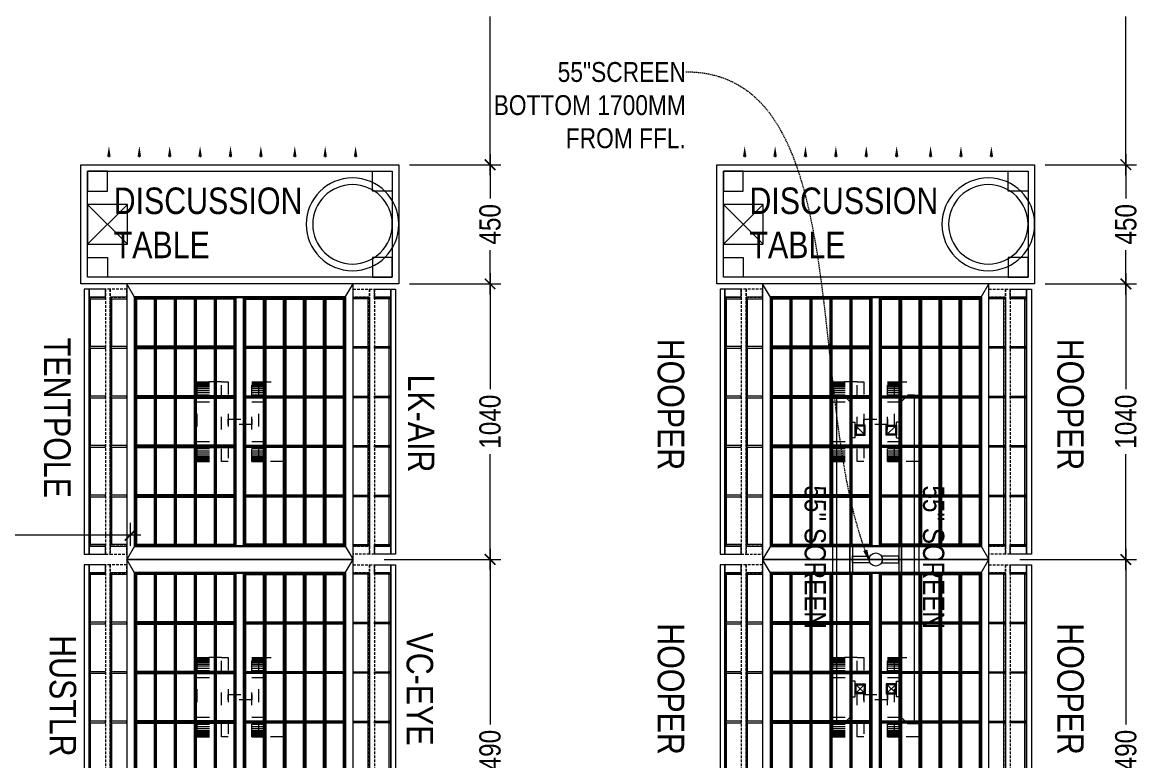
# Model space of a CAD drawing. Extents: x 6455 to 25617, y -919848 to -899772.
# Drawn here: x 10142 to 14367, y -905345 to -902558 of the extents above; entities that cross this region are included whole.
import ezdxf
from ezdxf import colors
from ezdxf.entities.mleader import LeaderData, LeaderLine
from ezdxf.lldxf.tags import DXFTag
from ezdxf.math import Vec2, Vec3

# ---------------------------------------------------------------- set-up
doc = ezdxf.new("R2010")
doc.units = 0
doc.header["$LTSCALE"] = 40
doc.header["$MEASUREMENT"] = 0
doc.header["$PDMODE"] = 3
for name, pattern in [('a_p6_plan_L18$0$HIDDEN', [0.375, 0.25, -0.125]), ('ACAD_ISO03W100', [30, 12, -18]), ('DASHDOT2', [0.5, 0.25, -0.125, 0, -0.125]), ('HIDDEN2', [0.1875, 0.125, -0.0625])]:
    doc.linetypes.add(name, pattern=pattern)
for name, color, linetype, lineweight in [('dimensions', 149, 'Continuous', 5), ('Floor-Unit', 1, 'Continuous', 13), ('LENS_TEXT', 31, 'HIDDEN2', 5), ('LN-DIMENSION', 252, 'Continuous', 5), ('LN-ELEVATION-1', 81, 'Continuous', 25), ('LN-ELEVATION-2', 103, 'Continuous', 20), ('LN-ELEVATION-3', 125, 'a_p6_plan_L18$0$HIDDEN', 18), ('LN-ELEVATION-4', 145, 'Continuous', 13), ('LN-ELEVATION-5', 167, 'Continuous', 5), ('TV', 3, 'Continuous', 18)]:
    doc.layers.add(name, color=color, linetype=linetype, lineweight=lineweight)
doc.styles.get("Standard").update_dxf_attribs({"font": 'ARIALN.TTF'})
tags = doc.linetypes.add('DASHED2', pattern=[0.375, 0.25, -0.125]).pattern_tags.tags
tags[6:7] = [DXFTag(74, 4), DXFTag(75, 0), DXFTag(340, '0'), DXFTag(46, 1.0), DXFTag(50, 0.0), DXFTag(44, 0.0), DXFTag(45, 0.0)]
tags[4:5] = [DXFTag(74, 4), DXFTag(75, 0), DXFTag(340, '0'), DXFTag(46, 1.0), DXFTag(50, 0.0), DXFTag(44, 0.0), DXFTag(45, 0.0)]
doc.dimstyles.new('Working', dxfattribs={"dimscale": 0.8, "dimtxt": 100, "dimasz": 50, "dimexe": 50, "dimexo": 50, "dimgap": 25, "dimtad": 0, "dimdec": 0, "dimzin": 0, "dimdsep": 46, "dimtxsty": 'Standard', "dimblk": 'ARCHTICK', "dimcen": 0, "dimdle": 50, "dimclrd": 250, "dimclre": 8, "dimclrt": 7, "dimadec": 0, "dimazin": 0, "dimtfac": 1, "dimtdec": 0, "dimtofl": 0, "dimtmove": 1, "dimatfit": 3, "dimfxl": 3, "dimtolj": 1, "dimlwd": 5, "dimlwe": 0, "dimarcsym": 0})

# ---------------------------------------------------------------- blocks, each defined once
blk = doc.blocks.new('ffgd')
at = {"layer": 'LN-ELEVATION-4', "linetype": 'ACAD_ISO03W100', "ltscale": 0.1}
blk.add_lwpolyline([(0, 47.3), (0, -41.5), (-20, -41.5), (-20, 47.3)], close=True, dxfattribs=at)
at = {"layer": 'LN-ELEVATION-5', "linetype": 'ACAD_ISO03W100', "ltscale": 0.1}
for p, q in [((-159.9, 165.7), (-159.9, 47.3)), ((-159.7, 165.7), (-159.7, 47.3)), ((-159.4, 165.7), (-159.4, 47.3)), ((-159, 165.7), (-159, 47.3)), ((-158.5, 165.7), (-158.5, 47.3)), ((-157.9, 165.7), (-157.9, 47.3)), ((-157.1, 165.7), (-157.1, 47.3)), ((-156.1, 165.7), (-156.1, 47.3)), ((-154.1, 165.7), (-154.1, 47.3)), ((-151.1, 165.7), (-151.1, 47.3)), ((-146.1, 165.7), (-146.1, 47.3)), ((-141.1, 165.7), (-141.1, 47.3)), ((-135.1, 165.7), (-135.1, 47.3)), ((-128.1, 165.7), (-128.1, 47.3)), ((-120.1, 165.7), (-120.1, 47.3)), ((-111.1, 165.7), (-111.1, 47.3)), ((-102.1, 165.7), (-102.1, 47.3)), ((-85, 165.7), (-85, 47.3)), ((65, 165.7), (65, 47.3)), ((82.1, 165.7), (82.1, 47.3)), ((91.1, 165.7), (91.1, 47.3)), ((100.1, 165.7), (100.1, 47.3)), ((108.1, 165.7), (108.1, 47.3)), ((115.1, 165.7), (115.1, 47.3)), ((121.1, 165.7), (121.1, 47.3)), ((126.1, 165.7), (126.1, 47.3)), ((131.1, 165.7), (131.1, 47.3)), ((134.1, 165.7), (134.1, 47.3)), ((136.1, 165.7), (136.1, 47.3)), ((137.1, 165.7), (137.1, 47.3)), ((137.9, 165.7), (137.9, 47.3)), ((138.5, 165.7), (138.5, 47.3)), ((139, 165.7), (139, 47.3)), ((139.4, 165.7), (139.4, 47.3)), ((139.7, 165.7), (139.7, 47.3)), ((139.9, 165.7), (139.9, 47.3)), ((-159.9, -41.5), (-159.9, -159.9)), ((-159.7, -41.5), (-159.7, -159.9)), ((-159.4, -41.5), (-159.4, -159.9)), ((-159, -41.5), (-159, -159.9)), ((-158.5, -41.5), (-158.5, -159.9)), ((-157.9, -41.5), (-157.9, -159.9)), ((-157.1, -41.5), (-157.1, -159.9)), ((-156.1, -41.5), (-156.1, -159.9)), ((-154.1, -41.5), (-154.1, -159.9)), ((-151.1, -41.5), (-151.1, -159.9)), ((-146.1, -41.5), (-146.1, -159.9)), ((-141.1, -41.5), (-141.1, -159.9)), ((-135.1, -41.5), (-135.1, -159.9)), ((-128.1, -41.5), (-128.1, -159.9)), ((-120.1, -41.5), (-120.1, -159.9)), ((-111.1, -41.5), (-111.1, -159.9)), ((-102.1, -41.5), (-102.1, -159.9)), ((-85, -41.5), (-85, -159.9)), ((65, -41.5), (65, -159.9)), ((82.1, -41.5), (82.1, -159.9)), ((91.1, -41.5), (91.1, -159.9)), ((100.1, -41.5), (100.1, -159.9)), ((108.1, -41.5), (108.1, -159.9)), ((115.1, -41.5), (115.1, -159.9)), ((121.1, -41.5), (121.1, -159.9)), ((126.1, -41.5), (126.1, -159.9)), ((131.1, -41.5), (131.1, -159.9)), ((134.1, -41.5), (134.1, -159.9)), ((136.1, -41.5), (136.1, -159.9)), ((137.1, -41.5), (137.1, -159.9)), ((137.9, -41.5), (137.9, -159.9)), ((138.5, -41.5), (138.5, -159.9)), ((139, -41.5), (139, -159.9)), ((139.4, -41.5), (139.4, -159.9)), ((139.7, -41.5), (139.7, -159.9)), ((139.9, -41.5), (139.9, -159.9))]:
    blk.add_line(p, q, dxfattribs=at)
for points in [[(140, 73), (140, 165.7), (-160, 165.7), (-160, 73)], [(140, -67.1), (140, -159.9), (-160, -159.9), (-160, -67.1)]]:
    blk.add_lwpolyline(points, dxfattribs=at)
for points in [[(140, 73), (140, 47.3), (-160, 47.3), (-160, 73)], [(140, -41.5), (140, -67.1), (-160, -67.1), (-160, -41.5)]]:
    blk.add_lwpolyline(points, close=True, dxfattribs=at)
blk = doc.blocks.new('VHNDF')
at = {"layer": 'LN-ELEVATION-1'}
for points in [[(-470, -327.4), (470, -327.4), (470, 467.6), (-470, 467.6)], [(-470, 85.1), (470, 85.1), (470, 467.6), (-470, 467.6)], [(-283.2, 85.1), (-277.2, 85.1), (-277.2, 467.6), (-283.2, 467.6)], [(-96.4, 85.1), (-90.4, 85.1), (-90.4, 467.6), (-96.4, 467.6)], [(90.4, 85.1), (96.4, 85.1), (96.4, 467.6), (90.4, 467.6)], [(277.2, 85.1), (283.2, 85.1), (283.2, 467.6), (277.2, 467.6)], [(-470, 386.6), (-283.2, 386.6), (-283.2, 392.6), (-470, 392.6)], [(-277.2, 386.6), (-96.4, 386.6), (-96.4, 392.6), (-277.2, 392.6)], [(-90.4, 386.6), (90.4, 386.6), (90.4, 392.6), (-90.4, 392.6)], [(96.4, 386.6), (277.2, 386.6), (277.2, 392.6), (96.4, 392.6)], [(283.2, 386.6), (470, 386.6), (470, 392.6), (283.2, 392.6)], [(-470, 311.2), (-283.2, 311.2), (-283.2, 317.2), (-470, 317.2)], [(-277.2, 311.2), (-96.4, 311.2), (-96.4, 317.2), (-277.2, 317.2)], [(-90.4, 311.2), (90.4, 311.2), (90.4, 317.2), (-90.4, 317.2)], [(96.4, 311.2), (277.2, 311.2), (277.2, 317.2), (96.4, 317.2)], [(283.2, 311.2), (470, 311.2), (470, 317.2), (283.2, 317.2)], [(-470, 235.8), (-283.2, 235.8), (-283.2, 241.8), (-470, 241.8)], [(-277.2, 235.8), (-96.4, 235.8), (-96.4, 241.8), (-277.2, 241.8)], [(-90.4, 235.8), (90.4, 235.8), (90.4, 241.8), (-90.4, 241.8)], [(96.4, 235.8), (277.2, 235.8), (277.2, 241.8), (96.4, 241.8)], [(283.2, 235.8), (470, 235.8), (470, 241.8), (283.2, 241.8)], [(-470, 160.4), (-283.2, 160.4), (-283.2, 166.4), (-470, 166.4)], [(-277.2, 160.4), (-96.4, 160.4), (-96.4, 166.4), (-277.2, 166.4)], [(-90.4, 160.4), (90.4, 160.4), (90.4, 166.4), (-90.4, 166.4)], [(96.4, 160.4), (277.2, 160.4), (277.2, 166.4), (96.4, 166.4)], [(283.2, 160.4), (470, 160.4), (470, 166.4), (283.2, 166.4)], [(-470, 85.1), (470, 85.1), (470, 55.1), (-470, 55.1)], [(-470, 55.1), (470, 55.1), (470, -327.4), (-470, -327.4)], [(-283.2, 55.1), (-277.2, 55.1), (-277.2, -327.4), (-283.2, -327.4)], [(-96.4, 55.1), (-90.4, 55.1), (-90.4, -327.4), (-96.4, -327.4)], [(90.4, 55.1), (96.4, 55.1), (96.4, -327.4), (90.4, -327.4)], [(277.2, 55.1), (283.2, 55.1), (283.2, -327.4), (277.2, -327.4)], [(-470, -20.3), (-283.2, -20.3), (-283.2, -26.3), (-470, -26.3)], [(-277.2, -20.3), (-96.4, -20.3), (-96.4, -26.3), (-277.2, -26.3)], [(-90.4, -20.3), (90.4, -20.3), (90.4, -26.3), (-90.4, -26.3)], [(96.4, -20.3), (277.2, -20.3), (277.2, -26.3), (96.4, -26.3)], [(283.2, -20.3), (470, -20.3), (470, -26.3), (283.2, -26.3)], [(-470, -95.7), (-283.2, -95.7), (-283.2, -101.7), (-470, -101.7)], [(-277.2, -95.7), (-96.4, -95.7), (-96.4, -101.7), (-277.2, -101.7)], [(-90.4, -95.7), (90.4, -95.7), (90.4, -101.7), (-90.4, -101.7)], [(96.4, -95.7), (277.2, -95.7), (277.2, -101.7), (96.4, -101.7)], [(283.2, -95.7), (470, -95.7), (470, -101.7), (283.2, -101.7)], [(-470, -171.1), (-283.2, -171.1), (-283.2, -177.1), (-470, -177.1)], [(-277.2, -171.1), (-96.4, -171.1), (-96.4, -177.1), (-277.2, -177.1)], [(-90.4, -171.1), (90.4, -171.1), (90.4, -177.1), (-90.4, -177.1)], [(96.4, -171.1), (277.2, -171.1), (277.2, -177.1), (96.4, -177.1)], [(283.2, -171.1), (470, -171.1), (470, -177.1), (283.2, -177.1)], [(-470, -246.4), (-283.2, -246.4), (-283.2, -252.4), (-470, -252.4)], [(-277.2, -246.4), (-96.4, -246.4), (-96.4, -252.4), (-277.2, -252.4)], [(-90.4, -246.4), (90.4, -246.4), (90.4, -252.4), (-90.4, -252.4)], [(96.4, -246.4), (277.2, -246.4), (277.2, -252.4), (96.4, -252.4)], [(283.2, -246.4), (470, -246.4), (470, -252.4), (283.2, -252.4)]]:
    blk.add_lwpolyline(points, close=True, dxfattribs=at)
for points in [[(-283.2, 461.6), (-464, 461.6), (-464, 317.2)], [(-96.4, 461.6), (-277.2, 461.6)], [(90.4, 461.6), (-90.4, 461.6)], [(277.2, 461.6), (96.4, 461.6)], [(464, 317.2), (464, 461.6), (283.2, 461.6)], [(-464, 311.2), (-464, 241.8)], [(464, 241.8), (464, 311.2)], [(-464, 235.8), (-464, 166.4)], [(464, 166.4), (464, 235.8)], [(-464, 160.4), (-464, 91.1), (-283.2, 91.1)], [(283.2, 91.1), (464, 91.1), (464, 160.4)], [(-277.2, 91.1), (-96.4, 91.1)], [(-90.4, 91.1), (90.4, 91.1)], [(96.4, 91.1), (277.2, 91.1)], [(-464, -20.3), (-464, 49.1), (-283.2, 49.1)], [(-277.2, 49.1), (-96.4, 49.1)], [(-90.4, 49.1), (90.4, 49.1)], [(96.4, 49.1), (277.2, 49.1)], [(283.2, 49.1), (464, 49.1), (464, -20.3)], [(-464, -95.7), (-464, -26.3)], [(464, -26.3), (464, -95.7)], [(-464, -171.1), (-464, -101.7)], [(464, -101.7), (464, -171.1)], [(-283.2, -321.4), (-464, -321.4), (-464, -177.1)], [(464, -177.1), (464, -321.4), (283.2, -321.4)], [(-96.4, -321.4), (-277.2, -321.4)], [(90.4, -321.4), (-90.4, -321.4)], [(277.2, -321.4), (96.4, -321.4)]]:
    blk.add_lwpolyline(points, dxfattribs=at)
at = {"layer": 'LN-ELEVATION-2'}
blk.add_lwpolyline([(-520, -357.4), (520, -357.4), (520, 497.6), (-520, 497.6)], close=True, dxfattribs=at)
for points in [[(-470, 467.6), (-520, 497.6)], [(470, 467.6), (520, 497.6)], [(-470, -327.4), (-520, -357.4)], [(470, -327.4), (520, -357.4)]]:
    blk.add_lwpolyline(points, dxfattribs=at)
at = {"layer": 'LN-ELEVATION-3'}
for points in [[(-500, 559.6), (500, 559.6), (500, 577.6), (-500, 577.6)], [(-500, 497.6), (-470, 497.6), (-470, 559.6), (-500, 559.6)], [(470, 497.6), (500, 497.6), (500, 559.6), (470, 559.6)], [(-500, -357.4), (-470, -357.4), (-470, -419.4), (-500, -419.4)], [(470, -357.4), (500, -357.4), (500, -419.4), (470, -419.4)], [(-500, -419.4), (500, -419.4), (500, -437.4), (-500, -437.4)]]:
    blk.add_lwpolyline(points, close=True, dxfattribs=at)
at = {"layer": 'LN-ELEVATION-4'}
for points in [[(-500, 639.6), (500, 639.6), (500, 657.6), (-500, 657.6)], [(-500, 577.6), (-470, 577.6), (-470, 639.6), (-500, 639.6)], [(470, 577.6), (500, 577.6), (500, 639.6), (470, 639.6)], [(-470, 497.6), (-464, 497.6), (-464, 559.6), (-470, 559.6)], [(-464, 553.6), (-283.2, 553.6), (-283.2, 559.6), (-464, 559.6)], [(-283.2, 497.6), (-277.2, 497.6), (-277.2, 559.6), (-283.2, 559.6)], [(-277.2, 553.6), (-96.4, 553.6), (-96.4, 559.6), (-277.2, 559.6)], [(-96.4, 497.6), (-90.4, 497.6), (-90.4, 559.6), (-96.4, 559.6)], [(-90.4, 553.6), (90.4, 553.6), (90.4, 559.6), (-90.4, 559.6)], [(90.4, 497.6), (96.4, 497.6), (96.4, 559.6), (90.4, 559.6)], [(96.4, 553.6), (277.2, 553.6), (277.2, 559.6), (96.4, 559.6)], [(277.2, 497.6), (283.2, 497.6), (283.2, 559.6), (277.2, 559.6)], [(283.2, 553.6), (464, 553.6), (464, 559.6), (283.2, 559.6)], [(464, 497.6), (470, 497.6), (470, 559.6), (464, 559.6)], [(-470, -357.4), (-464, -357.4), (-464, -419.4), (-470, -419.4)], [(-283.2, -357.4), (-277.2, -357.4), (-277.2, -419.4), (-283.2, -419.4)], [(-96.4, -357.4), (-90.4, -357.4), (-90.4, -419.4), (-96.4, -419.4)], [(90.4, -357.4), (96.4, -357.4), (96.4, -419.4), (90.4, -419.4)], [(277.2, -357.4), (283.2, -357.4), (283.2, -419.4), (277.2, -419.4)], [(464, -357.4), (470, -357.4), (470, -419.4), (464, -419.4)], [(-464, -413.4), (-283.2, -413.4), (-283.2, -419.4), (-464, -419.4)], [(-277.2, -413.4), (-96.4, -413.4), (-96.4, -419.4), (-277.2, -419.4)], [(-90.4, -413.4), (90.4, -413.4), (90.4, -419.4), (-90.4, -419.4)], [(96.4, -413.4), (277.2, -413.4), (277.2, -419.4), (96.4, -419.4)], [(283.2, -413.4), (464, -413.4), (464, -419.4), (283.2, -419.4)], [(-500, -437.4), (-470, -437.4), (-470, -499.4), (-500, -499.4)], [(470, -437.4), (500, -437.4), (500, -499.4), (470, -499.4)], [(-500, -499.4), (500, -499.4), (500, -517.4), (-500, -517.4)]]:
    blk.add_lwpolyline(points, close=True, dxfattribs=at)
at = {"layer": 'LN-ELEVATION-5'}
for points in [[(-470, 577.6), (-464, 577.6), (-464, 639.6), (-470, 639.6)], [(-464, 633.6), (-283.2, 633.6), (-283.2, 639.6), (-464, 639.6)], [(-283.2, 577.6), (-277.2, 577.6), (-277.2, 639.6), (-283.2, 639.6)], [(-277.2, 633.6), (-96.4, 633.6), (-96.4, 639.6), (-277.2, 639.6)], [(-96.4, 577.6), (-90.4, 577.6), (-90.4, 639.6), (-96.4, 639.6)], [(-90.4, 633.6), (90.4, 633.6), (90.4, 639.6), (-90.4, 639.6)], [(90.4, 577.6), (96.4, 577.6), (96.4, 639.6), (90.4, 639.6)], [(96.4, 633.6), (277.2, 633.6), (277.2, 639.6), (96.4, 639.6)], [(277.2, 577.6), (283.2, 577.6), (283.2, 639.6), (277.2, 639.6)], [(283.2, 633.6), (464, 633.6), (464, 639.6), (283.2, 639.6)], [(464, 577.6), (470, 577.6), (470, 639.6), (464, 639.6)], [(-470, -437.4), (-464, -437.4), (-464, -499.4), (-470, -499.4)], [(-283.2, -437.4), (-277.2, -437.4), (-277.2, -499.4), (-283.2, -499.4)], [(-96.4, -437.4), (-90.4, -437.4), (-90.4, -499.4), (-96.4, -499.4)], [(90.4, -437.4), (96.4, -437.4), (96.4, -499.4), (90.4, -499.4)], [(277.2, -437.4), (283.2, -437.4), (283.2, -499.4), (277.2, -499.4)], [(464, -437.4), (470, -437.4), (470, -499.4), (464, -499.4)], [(-464, -493.4), (-283.2, -493.4), (-283.2, -499.4), (-464, -499.4)], [(-277.2, -493.4), (-96.4, -493.4), (-96.4, -499.4), (-277.2, -499.4)], [(-90.4, -493.4), (90.4, -493.4), (90.4, -499.4), (-90.4, -499.4)], [(96.4, -493.4), (277.2, -493.4), (277.2, -499.4), (96.4, -499.4)], [(283.2, -493.4), (464, -493.4), (464, -499.4), (283.2, -499.4)]]:
    blk.add_lwpolyline(points, close=True, dxfattribs=at)
at = {"layer": 'LN-DIMENSION'}
blk.add_blockref('ffgd', (10, 67.1), dxfattribs=at)
blk = doc.blocks.new('D-Table-1200')
at = {"layer": 'LN-ELEVATION-1', "linetype": 'ByBlock', "lineweight": -2}
for p, q in [((-1094.5, -480.3), (-1094.5, -479)), ((-979.8, -480.3), (-979.8, -479)), ((-865.1, -480.3), (-865.1, -479)), ((-750.4, -480.3), (-750.4, -479)), ((-635.6, -480.3), (-635.6, -479)), ((-520.9, -480.3), (-520.9, -479)), ((-392.9, -480.3), (-392.9, -479)), ((-278.1, -480.3), (-278.1, -479)), ((-163.4, -480.3), (-163.4, -479))]:
    blk.add_line(p, q, dxfattribs=at)
for points in [[(0, 0), (-1200, 0), (-1200, -450), (0, -450)], [(-25, -25), (-1175, -25), (-1175, -425), (-25, -425)]]:
    blk.add_lwpolyline(points, close=True, dxfattribs=at)
for radius in [175, 150]:
    blk.add_circle((-175, -225), radius, dxfattribs=at)
for points in [[(-1087.9, -480.3), (-1101.2, -480.3), (-1094.5, -520.3)], [(-973.1, -480.3), (-986.5, -480.3), (-979.8, -520.3)], [(-858.4, -480.3), (-871.8, -480.3), (-865.1, -520.3)], [(-743.7, -480.3), (-757, -480.3), (-750.4, -520.3)], [(-629, -480.3), (-642.3, -480.3), (-635.6, -520.3)], [(-514.2, -480.3), (-527.6, -480.3), (-520.9, -520.3)], [(-386.2, -480.3), (-399.5, -480.3), (-392.9, -520.3)], [(-271.5, -480.3), (-284.8, -480.3), (-278.1, -520.3)], [(-156.7, -480.3), (-170.1, -480.3), (-163.4, -520.3)]]:
    blk.add_solid(points, dxfattribs=at)
at = {"layer": 'LN-ELEVATION-5', "linetype": 'ByBlock', "lineweight": -2}
for p, q in [((-1025, -300), (-1175, -150)), ((-1175, -300), (-1025, -150))]:
    blk.add_line(p, q, dxfattribs=at)
for points in [[(-1100, -25), (-1175, -25), (-1175, -100), (-1100, -100)], [(-100, -25), (-25, -25), (-25, -100), (-100, -100)], [(-1025, -300), (-1175, -300), (-1175, -150), (-1025, -150)], [(-1100, -425), (-1175, -425), (-1175, -350), (-1100, -350)], [(-100, -425), (-25, -425), (-25, -350), (-100, -350)]]:
    blk.add_lwpolyline(points, close=True, dxfattribs=at)
blk = doc.blocks.new('55 DER4')
at = {"layer": 'TV', "ltscale": 12}
for p, q in [((2111558.8, 1135690.5), (2111583.2, 1135690.5)), ((2111583.2, 1135690.5), (2111607.7, 1135666)), ((2111607.7, 1134473.9), (2111607.7, 1135666)), ((2111607.7, 1135587.9), (2111627.2, 1135587.9)), ((2111627.2, 1135587.9), (2111627.2, 1135529.3)), ((2111627.2, 1135529.3), (2111607.7, 1135529.3)), ((2111627.2, 1134610.6), (2111607.7, 1134610.6)), ((2111627.2, 1134610.6), (2111627.2, 1134552)), ((2111607.7, 1134552), (2111627.2, 1134552)), ((2111583.2, 1134449.5), (2111607.7, 1134473.9)), ((2111558.8, 1134449.5), (2111583.2, 1134449.5))]:
    blk.add_line(p, q, dxfattribs=at)
at = {"layer": 'TV'}
for p, q in [((2111661.6, 1135543.3), (2111631, 1135573.9)), ((2111661.6, 1135573.9), (2111631, 1135543.3)), ((2111661.6, 1134597.1), (2111631, 1134566.5))]:
    blk.add_line(p, q, dxfattribs=at)
at = {"layer": 'TV', "ltscale": 12}
blk.add_lwpolyline([(2111542.6, 1135690.5), (2111558.8, 1135690.5), (2111558.8, 1134449.5), (2111542.6, 1134449.5)], close=True, dxfattribs=at)
at = {"layer": 'TV'}
for points in [[(2111627.2, 1135577.7), (2111627.2, 1135539.5), (2111665.4, 1135539.5), (2111665.4, 1135577.7)], [(2111631, 1135573.9), (2111631, 1135543.3), (2111661.6, 1135543.3), (2111661.6, 1135573.9)], [(2111627.2, 1134562.7), (2111627.2, 1134600.9), (2111665.4, 1134600.9), (2111665.4, 1134562.7)], [(2111631, 1134566.5), (2111631, 1134597.1), (2111661.6, 1134597.1), (2111661.6, 1134566.5)]]:
    blk.add_lwpolyline(points, close=True, dxfattribs=at)
blk = doc.blocks.new('A$C9b6397d6')
at = {"layer": 'Floor-Unit', "linetype": 'DASHDOT2', "ltscale": 3}
blk.add_line((620.5, 25.3), (620.5, 514.3), dxfattribs=at)
at = {"layer": 'Floor-Unit'}
for points in [[(670.5, 367.2), (570.5, 367.2), (570.5, 357.2), (670.5, 357.2)], [(670.5, 172.4), (570.5, 172.4), (570.5, 182.4), (670.5, 182.4)]]:
    blk.add_lwpolyline(points, close=True, dxfattribs=at)
for points in [[(633, 291.5), (633, 357.2), (608, 357.2), (608, 291.5, -0.267949), (633, 291.5, 1)], [(633, 248.2), (633, 182.4), (608, 182.4), (608, 248.2, 0.267949), (633, 248.2, -1)]]:
    blk.add_lwpolyline(points, format="xyb", dxfattribs=at)
blk.add_circle((620.5, 269.8), 25, dxfattribs=at)
at = {"layer": 'Floor-Unit', "rotation": 270}
blk.add_blockref('55 DER4', (-1134449.5, 2111974.9), dxfattribs=at)
at = {"layer": 'Floor-Unit', "xscale": -1, "rotation": 270}
blk.add_blockref('55 DER4', (-1134449.5, -2111435.3), dxfattribs=at)
at = {"layer": 'Floor-Unit', "color": 0, "ltscale": 2, "char_height": 80, "attachment_point": 5}
for insert in [(612, 488), (612, 41)]:
    blk.add_mtext('\\pxqc,t3;55" SCREEN', dxfattribs=dict(at, insert=insert))
blk = doc.blocks.new('_ArchTick')
at = {"const_width": 0.15}
blk.add_lwpolyline([(-0.5, -0.5), (0.5, 0.5)], dxfattribs=at)
blk = doc.blocks.new('*D69')
at = {"layer": 'Defpoints', "color": 0, "ltscale": 50, "transparency": 16777216}
for p in [(9257.1, -904407.5, 1985), (10548.6, -904407.5), (10548.6, -904494)]:
    blk.add_point(p, dxfattribs=at)
at = {"layer": 'dimensions', "color": 8, "linetype": 'DASHED2', "lineweight": 0, "ltscale": 50, "transparency": 16777216}
for p, q in [((10548.6, -904447.5), (10548.6, -904534)), ((9257.1, -904506), (9257.1, -904534))]:
    blk.add_line(p, q, dxfattribs=at)
at = {"layer": 'dimensions', "color": 250, "linetype": 'DASHED2', "lineweight": 5, "ltscale": 50, "transparency": 16777216}
for p, q in [((9217.1, -904494), (9794.3, -904494)), ((10588.6, -904494), (10011.4, -904494))]:
    blk.add_line(p, q, dxfattribs=at)
at = {"layer": 'dimensions', "color": 250, "lineweight": 5, "ltscale": 50, "transparency": 16777216, "xscale": 40, "yscale": 40, "zscale": 40, "rotation": 180}
blk.add_blockref('_ArchTick', (9257.1, -904494), dxfattribs=at)
at = {"layer": 'dimensions', "color": 250, "lineweight": 5, "ltscale": 50, "transparency": 16777216, "xscale": 40, "yscale": 40, "zscale": 40}
blk.add_blockref('_ArchTick', (10548.6, -904494), dxfattribs=at)
at = {"layer": 'dimensions', "color": 7, "ltscale": 50, "transparency": 16777216, "insert": (9902.8, -904494), "char_height": 80, "attachment_point": 5, "bg_fill": 3, "box_fill_scale": 1.25, "bg_fill_color": 9, "bg_fill_true_color": 13158600, "bg_fill_transparency": 0}
blk.add_mtext('\\A1;1291', dxfattribs=at)
blk = doc.blocks.new('*D80')
at = {"layer": 'Defpoints', "color": 0, "ltscale": 50, "transparency": 16777216}
for p in [(13790.6, -904585.3), (14307.5, -904585.3), (13963.1, -906075.3)]:
    blk.add_point(p, dxfattribs=at)
at = {"layer": 'dimensions', "color": 250, "linetype": 'DASHED2', "lineweight": 5, "ltscale": 50, "transparency": 16777216}
for p, q in [((14307.5, -904545.3), (14307.5, -905215.5)), ((14307.5, -906115.3), (14307.5, -905445.1))]:
    blk.add_line(p, q, dxfattribs=at)
at = {"layer": 'dimensions', "color": 8, "linetype": 'DASHED2', "lineweight": 0, "ltscale": 50, "transparency": 16777216}
for p, q in [((13907.5, -904585.3), (14347.5, -904585.3)), ((14003.1, -906075.3), (14347.5, -906075.3))]:
    blk.add_line(p, q, dxfattribs=at)
at = {"layer": 'dimensions', "color": 250, "lineweight": 5, "ltscale": 50, "transparency": 16777216, "xscale": 40, "yscale": 40, "zscale": 40}
for p, rotation in [((14307.5, -904585.3), 90), ((14307.5, -906075.3), 270)]:
    blk.add_blockref('_ArchTick', p, dxfattribs=dict(at, rotation=rotation))
at = {"layer": 'dimensions', "color": 7, "ltscale": 50, "transparency": 16777216, "insert": (14307.5, -905330.3), "char_height": 80, "attachment_point": 5, "rotation": 90, "bg_fill": 3, "box_fill_scale": 1.25, "bg_fill_color": 9, "bg_fill_true_color": 13158600, "bg_fill_transparency": 0}
blk.add_mtext('\\A1;1490', dxfattribs=at)
blk = doc.blocks.new('*D81')
at = {"layer": 'Defpoints', "color": 0, "ltscale": 50, "transparency": 16777216}
for p in [(13963.1, -903545.3), (14307.5, -903545.3), (13790.6, -904585.3)]:
    blk.add_point(p, dxfattribs=at)
at = {"layer": 'dimensions', "color": 250, "linetype": 'DASHED2', "lineweight": 5, "ltscale": 50, "transparency": 16777216}
for p, q in [((14307.5, -903505.3), (14307.5, -903950.5)), ((14307.5, -904625.3), (14307.5, -904180.1))]:
    blk.add_line(p, q, dxfattribs=at)
at = {"layer": 'dimensions', "color": 8, "linetype": 'DASHED2', "lineweight": 0, "ltscale": 50, "transparency": 16777216}
for p, q in [((14003.1, -903545.3), (14347.5, -903545.3)), ((13907.5, -904585.3), (14347.5, -904585.3))]:
    blk.add_line(p, q, dxfattribs=at)
at = {"layer": 'dimensions', "color": 250, "lineweight": 5, "ltscale": 50, "transparency": 16777216, "xscale": 40, "yscale": 40, "zscale": 40}
for p, rotation in [((14307.5, -903545.3), 90), ((14307.5, -904585.3), 270)]:
    blk.add_blockref('_ArchTick', p, dxfattribs=dict(at, rotation=rotation))
at = {"layer": 'dimensions', "color": 7, "ltscale": 50, "transparency": 16777216, "insert": (14307.5, -904065.3), "char_height": 80, "attachment_point": 5, "rotation": 90, "bg_fill": 3, "box_fill_scale": 1.25, "bg_fill_color": 9, "bg_fill_true_color": 13158600, "bg_fill_transparency": 0}
blk.add_mtext('\\A1;1040', dxfattribs=at)
blk = doc.blocks.new('*D82')
at = {"layer": 'Defpoints', "color": 0, "ltscale": 50, "transparency": 16777216}
for p in [(13963.1, -903095.3), (14307.5, -903095.3), (13963.1, -903545.3)]:
    blk.add_point(p, dxfattribs=at)
at = {"layer": 'dimensions', "color": 250, "linetype": 'DASHED2', "lineweight": 5, "ltscale": 50, "transparency": 16777216}
for p, q in [((14307.5, -903055.3), (14307.5, -903226.6)), ((14307.5, -903585.3), (14307.5, -903414))]:
    blk.add_line(p, q, dxfattribs=at)
at = {"layer": 'dimensions', "color": 8, "linetype": 'DASHED2', "lineweight": 0, "ltscale": 50, "transparency": 16777216}
for p, q in [((14003.1, -903095.3), (14347.5, -903095.3)), ((14003.1, -903545.3), (14347.5, -903545.3))]:
    blk.add_line(p, q, dxfattribs=at)
at = {"layer": 'dimensions', "color": 250, "lineweight": 5, "ltscale": 50, "transparency": 16777216, "xscale": 40, "yscale": 40, "zscale": 40}
for p, rotation in [((14307.5, -903095.3), 90), ((14307.5, -903545.3), 270)]:
    blk.add_blockref('_ArchTick', p, dxfattribs=dict(at, rotation=rotation))
at = {"layer": 'dimensions', "color": 7, "ltscale": 50, "transparency": 16777216, "insert": (14307.5, -903320.3), "char_height": 80, "attachment_point": 5, "rotation": 90, "bg_fill": 3, "box_fill_scale": 1.25, "bg_fill_color": 9, "bg_fill_true_color": 13158600, "bg_fill_transparency": 0}
blk.add_mtext('\\A1;450', dxfattribs=at)
blk = doc.blocks.new('*D83')
at = {"layer": 'Defpoints', "color": 0, "ltscale": 50, "transparency": 16777216}
for p in [(14254.3, -901731), (14307.5, -901731), (13963.1, -903095.3)]:
    blk.add_point(p, dxfattribs=at)
at = {"layer": 'dimensions', "color": 250, "linetype": 'DASHED2', "lineweight": 5, "ltscale": 50, "transparency": 16777216}
for p, q in [((14307.5, -901691), (14307.5, -902298.4)), ((14307.5, -903135.3), (14307.5, -902527.9))]:
    blk.add_line(p, q, dxfattribs=at)
at = {"layer": 'dimensions', "color": 8, "linetype": 'DASHED2', "lineweight": 0, "ltscale": 50, "transparency": 16777216}
for p, q in [((14294.3, -901731), (14347.5, -901731)), ((14003.1, -903095.3), (14347.5, -903095.3))]:
    blk.add_line(p, q, dxfattribs=at)
at = {"layer": 'dimensions', "color": 250, "lineweight": 5, "ltscale": 50, "transparency": 16777216, "xscale": 40, "yscale": 40, "zscale": 40}
for p, rotation in [((14307.5, -901731), 90), ((14307.5, -903095.3), 270)]:
    blk.add_blockref('_ArchTick', p, dxfattribs=dict(at, rotation=rotation))
at = {"layer": 'dimensions', "color": 7, "ltscale": 50, "transparency": 16777216, "insert": (14307.5, -902413.1), "char_height": 80, "attachment_point": 5, "rotation": 90, "bg_fill": 3, "box_fill_scale": 1.25, "bg_fill_color": 9, "bg_fill_true_color": 13158600, "bg_fill_transparency": 0}
blk.add_mtext('\\A1;1364', dxfattribs=at)
blk = doc.blocks.new('*D85')
at = {"layer": 'Defpoints', "color": 0, "ltscale": 50, "transparency": 16777216}
for p in [(11390.6, -904585.3), (11907.5, -904585.3), (11563.1, -906075.3)]:
    blk.add_point(p, dxfattribs=at)
at = {"layer": 'dimensions', "color": 250, "linetype": 'DASHED2', "lineweight": 5, "ltscale": 50, "transparency": 16777216}
for p, q in [((11907.5, -904545.3), (11907.5, -905215.5)), ((11907.5, -906115.3), (11907.5, -905445.1))]:
    blk.add_line(p, q, dxfattribs=at)
at = {"layer": 'dimensions', "color": 8, "linetype": 'DASHED2', "lineweight": 0, "ltscale": 50, "transparency": 16777216}
for p, q in [((11507.5, -904585.3), (11947.5, -904585.3)), ((11603.1, -906075.3), (11947.5, -906075.3))]:
    blk.add_line(p, q, dxfattribs=at)
at = {"layer": 'dimensions', "color": 250, "lineweight": 5, "ltscale": 50, "transparency": 16777216, "xscale": 40, "yscale": 40, "zscale": 40}
for p, rotation in [((11907.5, -904585.3), 90), ((11907.5, -906075.3), 270)]:
    blk.add_blockref('_ArchTick', p, dxfattribs=dict(at, rotation=rotation))
at = {"layer": 'dimensions', "color": 7, "ltscale": 50, "transparency": 16777216, "insert": (11907.5, -905330.3), "char_height": 80, "attachment_point": 5, "rotation": 90, "bg_fill": 3, "box_fill_scale": 1.25, "bg_fill_color": 9, "bg_fill_true_color": 13158600, "bg_fill_transparency": 0}
blk.add_mtext('\\A1;1490', dxfattribs=at)
blk = doc.blocks.new('*D86')
at = {"layer": 'Defpoints', "color": 0, "ltscale": 50, "transparency": 16777216}
for p in [(11563.1, -903545.3), (11907.5, -903545.3), (11390.6, -904585.3)]:
    blk.add_point(p, dxfattribs=at)
at = {"layer": 'dimensions', "color": 250, "linetype": 'DASHED2', "lineweight": 5, "ltscale": 50, "transparency": 16777216}
for p, q in [((11907.5, -903505.3), (11907.5, -903950.5)), ((11907.5, -904625.3), (11907.5, -904180.1))]:
    blk.add_line(p, q, dxfattribs=at)
at = {"layer": 'dimensions', "color": 8, "linetype": 'DASHED2', "lineweight": 0, "ltscale": 50, "transparency": 16777216}
for p, q in [((11603.1, -903545.3), (11947.5, -903545.3)), ((11507.5, -904585.3), (11947.5, -904585.3))]:
    blk.add_line(p, q, dxfattribs=at)
at = {"layer": 'dimensions', "color": 250, "lineweight": 5, "ltscale": 50, "transparency": 16777216, "xscale": 40, "yscale": 40, "zscale": 40}
for p, rotation in [((11907.5, -903545.3), 90), ((11907.5, -904585.3), 270)]:
    blk.add_blockref('_ArchTick', p, dxfattribs=dict(at, rotation=rotation))
at = {"layer": 'dimensions', "color": 7, "ltscale": 50, "transparency": 16777216, "insert": (11907.5, -904065.3), "char_height": 80, "attachment_point": 5, "rotation": 90, "bg_fill": 3, "box_fill_scale": 1.25, "bg_fill_color": 9, "bg_fill_true_color": 13158600, "bg_fill_transparency": 0}
blk.add_mtext('\\A1;1040', dxfattribs=at)
blk = doc.blocks.new('*D87')
at = {"layer": 'Defpoints', "color": 0, "ltscale": 50, "transparency": 16777216}
for p in [(11736.1, -903095.3), (11907.5, -903095.3), (11736.1, -903545.3)]:
    blk.add_point(p, dxfattribs=at)
at = {"layer": 'dimensions', "color": 250, "linetype": 'DASHED2', "lineweight": 5, "ltscale": 50, "transparency": 16777216}
for p, q in [((11907.5, -903055.3), (11907.5, -903226.6)), ((11907.5, -903585.3), (11907.5, -903414))]:
    blk.add_line(p, q, dxfattribs=at)
at = {"layer": 'dimensions', "color": 8, "linetype": 'DASHED2', "lineweight": 0, "ltscale": 50, "transparency": 16777216}
for p, q in [((11776.1, -903095.3), (11947.5, -903095.3)), ((11776.1, -903545.3), (11947.5, -903545.3))]:
    blk.add_line(p, q, dxfattribs=at)
at = {"layer": 'dimensions', "color": 250, "lineweight": 5, "ltscale": 50, "transparency": 16777216, "xscale": 40, "yscale": 40, "zscale": 40}
for p, rotation in [((11907.5, -903095.3), 90), ((11907.5, -903545.3), 270)]:
    blk.add_blockref('_ArchTick', p, dxfattribs=dict(at, rotation=rotation))
at = {"layer": 'dimensions', "color": 7, "ltscale": 50, "transparency": 16777216, "insert": (11907.5, -903320.3), "char_height": 80, "attachment_point": 5, "rotation": 90, "bg_fill": 3, "box_fill_scale": 1.25, "bg_fill_color": 9, "bg_fill_true_color": 13158600, "bg_fill_transparency": 0}
blk.add_mtext('\\A1;450', dxfattribs=at)
blk = doc.blocks.new('*D93')
at = {"layer": 'Defpoints', "color": 0, "ltscale": 50, "transparency": 16777216}
for p in [(11854.3, -901731), (11907.5, -901731), (11563.1, -903095.3)]:
    blk.add_point(p, dxfattribs=at)
at = {"layer": 'dimensions', "color": 250, "linetype": 'DASHED2', "lineweight": 5, "ltscale": 50, "transparency": 16777216}
for p, q in [((11907.5, -901691), (11907.5, -902298.4)), ((11907.5, -903135.3), (11907.5, -902527.9))]:
    blk.add_line(p, q, dxfattribs=at)
at = {"layer": 'dimensions', "color": 8, "linetype": 'DASHED2', "lineweight": 0, "ltscale": 50, "transparency": 16777216}
for p, q in [((11894.3, -901731), (11947.5, -901731)), ((11603.1, -903095.3), (11947.5, -903095.3))]:
    blk.add_line(p, q, dxfattribs=at)
at = {"layer": 'dimensions', "color": 250, "lineweight": 5, "ltscale": 50, "transparency": 16777216, "xscale": 40, "yscale": 40, "zscale": 40}
for p, rotation in [((11907.5, -901731), 90), ((11907.5, -903095.3), 270)]:
    blk.add_blockref('_ArchTick', p, dxfattribs=dict(at, rotation=rotation))
at = {"layer": 'dimensions', "color": 7, "ltscale": 50, "transparency": 16777216, "insert": (11907.5, -902413.1), "char_height": 80, "attachment_point": 5, "rotation": 90, "bg_fill": 3, "box_fill_scale": 1.25, "bg_fill_color": 9, "bg_fill_true_color": 13158600, "bg_fill_transparency": 0}
blk.add_mtext('\\A1;1364', dxfattribs=at)

msp = doc.modelspace()

# ---------------------------------------------------------------- block references
at = {"rotation": 270}
msp.add_blockref('A$C9b6397d6', (13093.3, -903964.8), dxfattribs=at)
at = {"layer": 'Floor-Unit', "xscale": -1, "rotation": 180}
for p in [(11563.1, -903545.3), (13963.1, -903545.3)]:
    msp.add_blockref('D-Table-1200', p, dxfattribs=at)
at = {"layer": 'Floor-Unit', "rotation": 89.99999999999999}
for p in [(11033.2, -904065.3), (13433.2, -904065.3), (11033.2, -905105.3), (13433.2, -905105.3)]:
    msp.add_blockref('VHNDF', p, dxfattribs=at)

# ---------------------------------------------------------------- texts
at = {"layer": 'LENS_TEXT', "linetype": 'Continuous', "ltscale": 3, "char_height": 100, "width": 551.363, "attachment_point": 5}
for insert in [(10762.2, -903314.8), (13162.2, -903314.8)]:
    msp.add_mtext('\\pxql;DISCUSSION TABLE', dxfattribs=dict(at, insert=insert))
at = {"layer": 'LENS_TEXT', "linetype": 'Continuous', "ltscale": 3, "char_height": 100, "attachment_point": 5, "rotation": 270}
for s, insert in [('TENTPOLE', (10273.2, -904050.8)), ('HOOPER', (12589.5, -904000.3)), ('HOOPER', (14098, -904000.3)), ('LK-AIR', (11647.4, -904072.1)), ('VC-EYE', (11641.6, -905074.4)), ('HOOPER', (12589.5, -905074.4)), ('HOOPER', (14098, -905074.4)), ('HUSTLR', (10294, -905100.2))]:
    msp.add_mtext_dynamic_manual_height_columns(s, width=395.256, gutter_width=1, heights=[0], dxfattribs=dict(at, insert=insert))

# ---------------------------------------------------------------- leaders
at = {"layer": 'LENS_TEXT', "linetype": 'Continuous', "ltscale": 3}
ml = msp.add_multileader_mtext('Standard', dxfattribs=at)
ml.set_content('{\\C256;55"SCREEN BOTTOM 1700MM FROM FFL.}', color=1)
ml.set_leader_properties(color=256, linetype='ByLayer', lineweight=-1)
ml.build(insert=Vec2(0, 0))
ml.multileader.update_dxf_attribs({"leader_type": 2, "dogleg_length": 0.36, "arrow_head_size": 50})
ctx = ml.context
ctx.base_point, ctx.char_height, ctx.arrow_head_size, ctx.landing_gap_size, ctx.plane_origin = Vec3(11933.4, -902746), 75, 50, 0.09, Vec3(13984.7, -901150.9)
ctx.text_align_type = 2
notes = []
notes.append((ctx, [(0, (1, 1, 0), (12646.9, -902746), (-1, 0), 0.36, [(1, [(13341.4, -904597.8)], 0, [])])]))
ctx.mtext.insert, ctx.mtext.width, ctx.mtext.defined_height, ctx.mtext.alignment, ctx.mtext.flow_direction = Vec3(12646.5, -902707.9), 746.214, 354.8, 3, 5
for ctx, leaders in notes:
    for number, flags, end, landing, length, lines in leaders:
        leader = LeaderData()
        leader.index, (leader.has_last_leader_line, leader.has_dogleg_vector, leader.attachment_direction) = number, flags
        leader.last_leader_point, leader.dogleg_vector, leader.dogleg_length = Vec3(end), Vec3(landing), length
        for number, points, colour, breaks in lines:
            line = LeaderLine()
            line.index, line.vertices, line.color, line.breaks = number, Vec3.list(points), colors.encode_raw_color(colour), breaks
            leader.lines.append(line)
        ctx.leaders.append(leader)

# ---------------------------------------------------------------- next in the draw order: dimensions: what is measured, and where the dimension line sits
at = {"layer": 'dimensions', "color": 3, "ltscale": 50, "true_color": 0x15f609}
dim = msp.add_linear_dim(base=(10548.5895, -904494.0309), p1=(9257.0896, -904407.5004, 1984.9512), p2=(10548.5895, -904407.5004), dimstyle='Working', override={"dimfxl": 500, "dimfxlon": 1, "dimtfill": 1, "dimarcsym": 1}, dxfattribs=at)
dim.commit()
dim.dimension.update_dxf_attribs({"geometry": '*D69', "text_midpoint": (9902.8396, -904494.0309)})
for base, p1, p2, picture, middle in [((11907.5, -904585.3), (11563.1, -906075.3), (11390.6, -904585.3), '*D85', (11907.5, -905330.3)), ((14307.5, -904585.3), (13963.1, -906075.3), (13790.6, -904585.3), '*D80', (14307.5, -905330.3))]:
    dim = msp.add_linear_dim(base=base, p1=p1, p2=p2, angle=90, dimstyle='Working', override={"dimfxl": 500, "dimfxlon": 1, "dimtfill": 1, "dimarcsym": 1}, dxfattribs=at)
    dim.commit()
    dim.dimension.update_dxf_attribs({"geometry": picture, "text_midpoint": middle})

# ---------------------------------------------------------------- next in the draw order: dimensions: what is measured, and where the dimension line sits
for base, p1, p2, picture, middle in [((11907.5, -903545.3), (11390.6, -904585.3), (11563.1, -903545.3), '*D86', (11907.5, -904065.3)), ((14307.5, -903545.3), (13790.6, -904585.3), (13963.1, -903545.3), '*D81', (14307.5, -904065.3))]:
    dim = msp.add_linear_dim(base=base, p1=p1, p2=p2, angle=90, dimstyle='Working', override={"dimfxl": 500, "dimfxlon": 1, "dimtfill": 1, "dimarcsym": 1}, dxfattribs=at)
    dim.commit()
    dim.dimension.update_dxf_attribs({"geometry": picture, "text_midpoint": middle})

# ---------------------------------------------------------------- next in the draw order: dimensions: what is measured, and where the dimension line sits
for base, p1, p2, picture, middle in [((11907.5, -903095.3), (11736.1, -903545.3), (11736.1, -903095.3), '*D87', (11907.5, -903320.3)), ((14307.5, -903095.3), (13963.1, -903545.3), (13963.1, -903095.3), '*D82', (14307.5, -903320.3))]:
    dim = msp.add_linear_dim(base=base, p1=p1, p2=p2, angle=90, dimstyle='Working', override={"dimfxl": 500, "dimfxlon": 1, "dimtfill": 1, "dimarcsym": 1}, dxfattribs=at)
    dim.commit()
    dim.dimension.update_dxf_attribs({"geometry": picture, "text_midpoint": middle})

# ---------------------------------------------------------------- next in the draw order: dimensions: what is measured, and where the dimension line sits
for base, p1, p2, picture, middle in [((11907.5, -901731), (11563.1, -903095.3), (11854.3, -901731), '*D93', (11907.5, -902413.1)), ((14307.5, -901731), (13963.1, -903095.3), (14254.3, -901731), '*D83', (14307.5, -902413.1))]:
    dim = msp.add_linear_dim(base=base, p1=p1, p2=p2, angle=90, dimstyle='Working', override={"dimfxl": 500, "dimfxlon": 1, "dimtfill": 1, "dimarcsym": 1}, dxfattribs=at)
    dim.commit()
    dim.dimension.update_dxf_attribs({"geometry": picture, "text_midpoint": middle})

doc.saveas('drawing.dxf')
